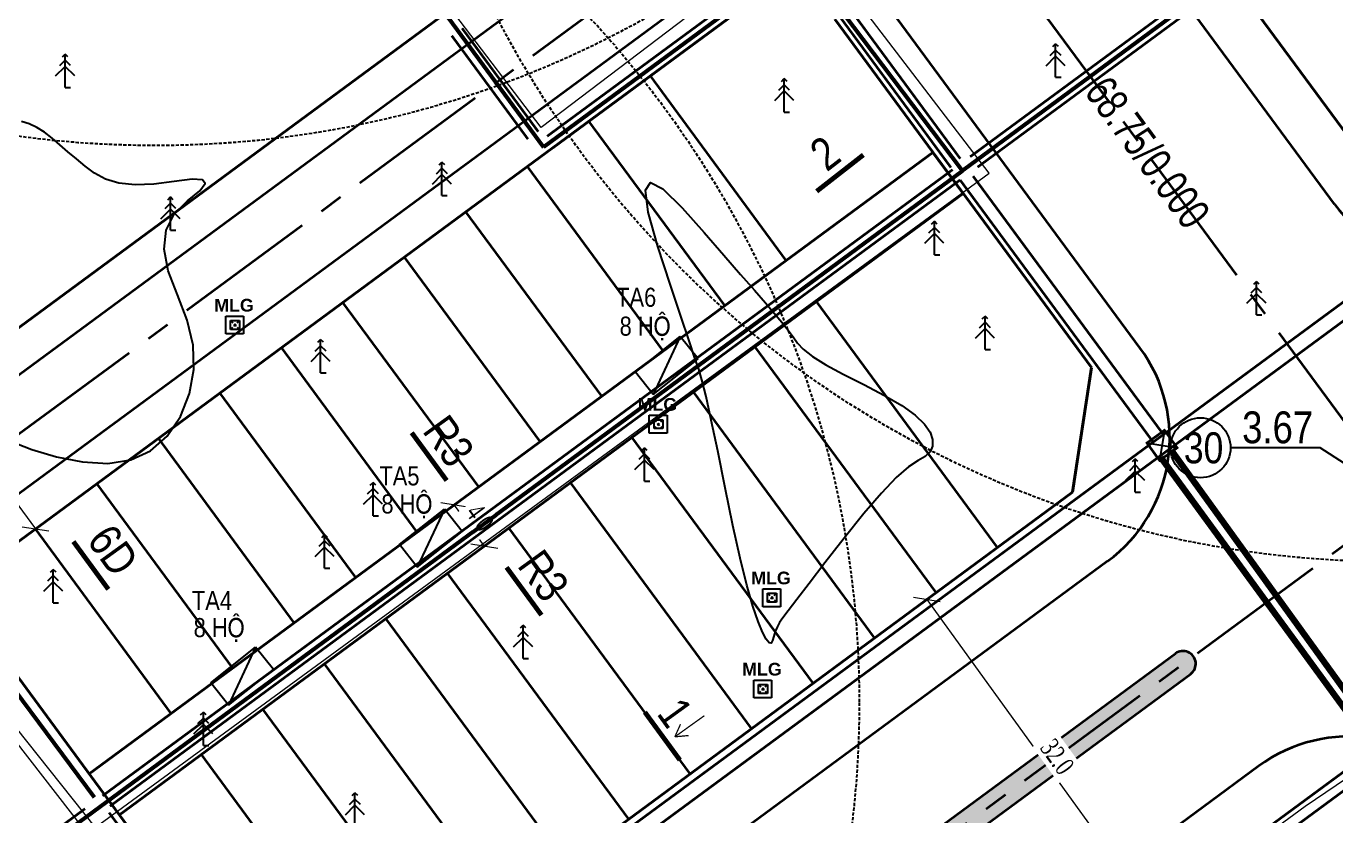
# Model space of a CAD drawing. Extents: x 22709 to 568895, y -41029 to 1932533.
# Drawn here: x 560787.3 to 560890.1, y 1930845.2 to 1930907.3 of the extents above; entities that cross this region are included whole.
import ezdxf

# ---------------------------------------------------------------- set-up
doc = ezdxf.new("R2010")
doc.units = ezdxf.units.MI
doc.header["$MEASUREMENT"] = 0
doc.header["$PDMODE"] = 1
for name, pattern in [('CENTER2', [1.125, 0.75, -0.125, 0.125, -0.125]), ('CONTINOUS', [0]), ('DASHED', [0.75, 0.5, -0.25]), ('DASHED2', [0.375, 0.25, -0.125])]:
    doc.linetypes.add(name, pattern=pattern)
doc.layers.get('0').update_dxf_attribs({"color": 8, "linetype": 'CONTINUOUS'})
doc.layers.get('DEFPOINTS').update_dxf_attribs({"color": 8, "linetype": 'CONTINUOUS'})
for name, color, linetype, lineweight in [('1-chieu dai', 8, 'CONTINUOUS', 40), ('1-nghikt HG', 8, 'CONTINUOUS', 60), ('1-nghiktHC', 8, 'CONTINUOUS', 60), ('10-TIM', 8, 'CENTER2', 35), ('13-PLO', 8, 'CONTINUOUS', 35), ('4-LE TRONG', 8, 'CONTINUOUS', 40), ('7-LE NGOAI', 8, 'CONTINUOUS', 35), ('84- CX DAI PHAN CACH', 8, 'CONTINUOUS', 50), ('D-S-DÂY ĐIỆN 1.5', 200, 'DASHED2', 40), ('EC04', 8, 'CONTINUOUS', 53), ('EC22', 8, 'CONTINUOUS', 13)]:
    doc.layers.add(name, color=color, linetype=linetype, lineweight=lineweight)
for name, color, linetype in [('1-chieurong', 8, 'CONTINUOUS'), ('1-cotTK', 8, 'CONTINUOUS'), ('1-toado', 8, 'CONTINUOUS'), ('CHU', 8, 'CONTINUOUS'), ('CHUDIEN', 8, 'CONTINUOUS'), ('DIA VAT 500', 8, 'CONTINUOUS'), ('DM CON', 8, 'CONTINUOUS'), ('MATCAT', 8, 'CONTINUOUS'), ('moc lg .th', 8, 'CONTINUOUS'), ('PHI LAO', 8, 'CONTINUOUS'), ('Thietbidien', 8, 'CONTINUOUS')]:
    doc.layers.add(name, color=color, linetype=linetype)
doc.styles.add('Atext', font='VHELVEB_0.TTF')
doc.styles.add('Do doc', font='VHARIALN.TTF', dxfattribs={"width": 0.9, "oblique": 0.6})
doc.styles.add('K1', font='VHARIALN.TTF', dxfattribs={"height": 250})
doc.styles.add('L1', font='vntimeh.shx', dxfattribs={"width": 0.7})
doc.styles.add('nha', font='VHARIALB.TTF', dxfattribs={"height": 1})
doc.styles.get("Standard").update_dxf_attribs({"font": 'vntimeh.shx'})
doc.styles.add('VNARIAL', font='VHARIALN.TTF')
doc.linetypes.add('EN04M', pattern='A,4.505488999999998,-0.8899729999999998,2.289536999999999,[1,CHEO22.shx,S=0.8981279999999999,R=0,X=0,Y=0.012726],2.215951,-0.9474869999999999,["0.4KV",Standard,S=2,R=359.997854,X=0,Y=-0.8124119999999999],-8.615751,2.099565999999998,[1,CHEO22.shx,S=0.8981279999999999,R=0,X=0,Y=-0.055311],2.405923,-0.8899729999999998', length=24.85965)
doc.linetypes.add('EN22M', pattern='A,11.62018,-3.44714,5.8817,[1,CHEO22.shx,S=1.314667,R=179.926953,X=0,Y=-0.037745],6.161787,-1.831234,["22KV",Atext,S=2,R=359.924807,X=0,Y=-0.8493109999999999],-7.878594999999999,5.8817,[1,CHEO22.shx,S=1.314667,R=179.926953,X=0,Y=0.001213],6.161787,-3.44714', length=52.31126299999999)
doc.dimstyles.new('chieu rong', dxfattribs={"dimtxt": 1.5, "dimasz": 1.5, "dimexe": 1, "dimexo": 1, "dimgap": 0.3, "dimtad": 1, "dimdec": 1, "dimzin": 0, "dimdsep": 46, "dimtxsty": 'L1', "dimblk": 'OBLIQUE', "dimcen": 1, "dimclrd": 37, "dimclre": 37, "dimclrt": 7, "dimadec": 0, "dimazin": 0, "dimtfac": 1, "dimtdec": 1, "dimtofl": 0, "dimtmove": 2, "dimatfit": 3, "dimldrblk": 'ARCHTICK', "dimfxl": 1, "dimtfill": 1, "dimtolj": 1, "dimtzin": 0, "dimlwd": 5, "dimlwe": 5, "dimarcsym": 0})

# ---------------------------------------------------------------- blocks, each defined once
blk = doc.blocks.new('PL')
at = {"layer": 'PHI LAO', "color": 250, "linetype": 'Continuous'}
blk.add_line((569625.7270476056, 1929989.67176833), (569626.1474151057, 1929989.67176833), dxfattribs=at)
for points in [[(569625.5081871056, 1929992.07791383), (569625.7270476056, 1929992.29676833)], [(569625.9458991057, 1929992.07791383), (569625.7270476056, 1929992.29676833)], [(569625.7270476056, 1929989.67176833), (569625.7270476056, 1929992.29676833)], [(569624.9770476057, 1929990.57530983), (569625.7270476056, 1929991.32530533)], [(569625.3008496056, 1929991.38677683), (569625.7270476056, 1929991.81297483)], [(569626.1532366057, 1929991.38677683), (569625.7270476056, 1929991.81297483)], [(569626.4770476057, 1929990.57530983), (569625.7270476056, 1929991.32530533)]]:
    blk.add_lwpolyline(points, dxfattribs=at)
blk = doc.blocks.new('xcvbgh')
at = {"layer": 'MATCAT', "const_width": 0.1}
for points in [[(568395.5911316375, 1930938.189803628), (568397.9094221283, 1930939.84895375)], [(568396.0350782, 1930939.175296821), (568395.5911316375, 1930938.189803628)], [(568396.6671508637, 1930938.292116918), (568395.5911316375, 1930938.189803628)]]:
    blk.add_lwpolyline(points, dxfattribs=at)
blk = doc.blocks.new('_Oblique')
at = {"color": 0, "linetype": 'ByBlock', "lineweight": -2}
blk.add_line((-0.5, -0.5), (0.5, 0.5), dxfattribs=at)
blk = doc.blocks.new('*D57')
at = {"layer": '1-chieurong', "color": 37, "lineweight": 5, "transparency": 16777216}
for p, q in [((568134.4938729572, 1930865.218638189), (568136.5523158623, 1930866.734898545)), ((568135.7471690568, 1930866.141822983), (568143.7536891372, 1930855.272341111)), ((568142.5003930377, 1930854.349156317), (568144.5588359426, 1930855.865416673))]:
    blk.add_line(p, q, dxfattribs=at)
at = {"layer": 'DEFPOINTS', "color": 0, "lineweight": -3, "transparency": 16777216}
for p in [(568133.6887261517, 1930864.625562627), (568143.7536891372, 1930855.272341111), (568141.6952462322, 1930853.756080755)]:
    blk.add_point(p, dxfattribs=at)
at = {"layer": '1-chieurong', "color": 37, "lineweight": 5, "transparency": 16777216, "xscale": 1.5, "yscale": 1.5, "zscale": 1.5}
for p, rotation in [((568135.7471690568, 1930866.141822983), 126.3755644984335), ((568143.7536891372, 1930855.272341111), 306.3755644984336)]:
    blk.add_blockref('_Oblique', p, dxfattribs=dict(at, rotation=rotation))
at = {"layer": '1-chieurong', "color": 7, "lineweight": -3, "transparency": 16777216, "insert": (568140.5958332428, 1930861.329811387), "char_height": 1.5, "attachment_point": 5, "rotation": 306.37556449843356, "style": 'L1', "bg_fill": 3, "box_fill_scale": 1.25, "bg_fill_color": 9, "bg_fill_true_color": 13158600, "bg_fill_transparency": 0}
blk.add_mtext('\\A1;13.5', dxfattribs=at)
blk = doc.blocks.new('_ARCHTICK')
at = {"color": 0, "linetype": 'ByBlock', "const_width": 0.15}
blk.add_lwpolyline([(-0.5, -0.5), (0.5, 0.5)], dxfattribs=at)
blk = doc.blocks.new('*D71')
at = {"layer": '1-chieurong', "color": 37, "lineweight": 5, "transparency": 16777216}
blk.add_line((568176.6467617096, 1930857.145387713), (568179.0190639559, 1930853.924800491), dxfattribs=at)
at = {"layer": '1-chieurong', "color": 37, "lineweight": 5, "transparency": 16777216, "xscale": 1.5, "yscale": 1.5, "zscale": 1.5}
for p, rotation in [((568176.6467617096, 1930857.145387713), 126.3755644998996), ((568179.0190639559, 1930853.924800491), 306.3755644998996)]:
    blk.add_blockref('_Oblique', p, dxfattribs=dict(at, rotation=rotation))
at = {"layer": '1-chieurong', "color": 7, "lineweight": -3, "transparency": 16777216, "insert": (568178.6783169783, 1930856.157823441), "char_height": 1.5, "attachment_point": 5, "rotation": 306.3755644998996, "style": 'L1', "bg_fill": 3, "box_fill_scale": 1.25, "bg_fill_color": 9, "bg_fill_true_color": 13158600, "bg_fill_transparency": 0}
blk.add_mtext('\\A1;4.0', dxfattribs=at)
at = {"layer": 'DEFPOINTS', "color": 0, "lineweight": -3, "transparency": 16777216}
for p in [(568176.6467617096, 1930857.145387713), (568179.0190639559, 1930853.924800491), (568179.0190639559, 1930853.924800491)]:
    blk.add_point(p, dxfattribs=at)
blk = doc.blocks.new('*D97')
at = {"layer": '1-chieurong', "color": 37, "lineweight": 5, "transparency": 16777216}
for p, q in [((568213.7846466748, 1930849.714578061), (568214.5947557797, 1930850.3007961)), ((568213.7846176517, 1930849.714557059), (568232.5449390721, 1930823.789208168)), ((568232.5449680951, 1930823.78922917), (568233.3550772001, 1930824.375447209))]:
    blk.add_line(p, q, dxfattribs=at)
at = {"layer": 'DEFPOINTS', "color": 0, "lineweight": -3, "transparency": 16777216}
for p in [(568212.9745085468, 1930849.128339019), (568232.5449390721, 1930823.789208168), (568231.7348299671, 1930823.202990129)]:
    blk.add_point(p, dxfattribs=at)
at = {"layer": '1-chieurong', "color": 37, "lineweight": 5, "transparency": 16777216, "xscale": 1.5, "yscale": 1.5, "zscale": 1.5}
for p, rotation in [((568213.7846176517, 1930849.714557059), 125.8905709030929), ((568232.5449390721, 1930823.789208168), 305.8905709030928)]:
    blk.add_blockref('_Oblique', p, dxfattribs=dict(at, rotation=rotation))
at = {"layer": '1-chieurong', "color": 7, "lineweight": -3, "transparency": 16777216, "insert": (568224.0154233963, 1930837.367433607), "char_height": 1.5, "attachment_point": 5, "rotation": 305.8905709030929, "style": 'L1', "bg_fill": 3, "box_fill_scale": 1.25, "bg_fill_color": 9, "bg_fill_true_color": 13158600, "bg_fill_transparency": 0}
blk.add_mtext('\\A1;32.0', dxfattribs=at)
blk = doc.blocks.new('Tu ha the')
at = {"color": 1, "linetype": 'CONTINOUS'}
blk.add_solid([(-1.499999999941792, -0.3684468779829331), (1.499999999883584, 1.131553122366312), (-1.499999999941792, 1.131553122366312), (-1.499999999592546, -0.3684468779829331)], dxfattribs=at)
at = {"layer": 'Thietbidien', "color": 1}
for p, q in [((-1.499999999941792, -0.3684468779829331), (-1.499999999941792, 1.131553122366312)), ((-1.499999999941792, 1.131553122366312), (1.499999999883584, 1.131553122366312)), ((1.499999999883584, 1.131553122366312), (-1.499999999941792, -0.3684468779829331)), ((1.499999999883584, -0.3684468772844411), (1.499999999883584, 1.131553122366312)), ((-1.499999999941792, -0.3684468779829331), (1.499999999883584, -0.3684468772844411))]:
    blk.add_line(p, q, dxfattribs=at)
blk = doc.blocks.new('hg hc')
at = {"layer": '1-nghikt HG', "lineweight": -3}
for p, q in [((568036.6011432869, 1930203.56612862), (568036.6011432869, 1930202.56612862)), ((568036.9705049914, 1930203.91612862), (568037.9705049914, 1930203.91612862)), ((568038.3205049913, 1930203.56612862), (568038.3205049913, 1930202.56612862)), ((568036.9705049914, 1930202.21612862), (568037.9705049914, 1930202.21612862))]:
    blk.add_line(p, q, dxfattribs=at)
at = {"layer": '1-nghikt HG', "color": 10, "lineweight": -3}
for p, q in [((568036.6205049914, 1930203.91612862), (568038.3205049913, 1930202.21612862)), ((568038.3205049913, 1930203.91612862), (568036.6205049914, 1930202.21612862))]:
    blk.add_line(p, q, dxfattribs=at)
at = {"layer": '1-nghikt HG', "color": 10, "lineweight": -3, "const_width": 0.2, "flags": 128}
blk.add_lwpolyline([(568036.6205049914, 1930203.91612862), (568038.3205049913, 1930203.91612862), (568038.3205049913, 1930202.21612862)], dxfattribs=at)
blk.add_lwpolyline([(568036.6205049914, 1930203.91612862), (568038.3205049913, 1930203.91612862), (568038.3205049913, 1930202.21612862), (568036.6205049914, 1930202.21612862)], close=True, dxfattribs=at)
blk = doc.blocks.new('A$C5C0861BC')
at = {"layer": '1-nghiktHC', "color": 8, "linetype": 'DASHED2', "lineweight": -3, "ltscale": 10, "const_width": 0.2, "flags": 128}
for points in [[(9.459750895779962, -12.29878549834029), (316.9826826478079, 214.2242961086122), (298.641054397724, 239.1245016530411), (-8.693521114140365, 12.74016428764662)], [(-7.989139026803513, 11.76860457591465), (298.3865689054787, 237.4466348125388)], [(8.755368808326693, -11.32722578684115), (315.3048158073056, 214.4787816009739)]]:
    blk.add_lwpolyline(points, dxfattribs=at)
at = {"layer": '1-nghiktHC', "color": 8, "linetype": 'DASHED', "lineweight": -3, "ltscale": 10, "const_width": 0.2, "flags": 128}
for points in [[(128.5757075800052, 146.858230468144), (147.5746973844202, 160.8529907686425)], [(129.1620453972559, 146.0481206029908), (148.1610352014381, 160.0428809039549)], [(87.85831444715313, 156.371797394739), (93.84664060680824, 148.2421727909571)], [(88.6684243120735, 156.9581352118733), (94.65675047184504, 148.8285106083243)]]:
    blk.add_lwpolyline(points, dxfattribs=at)
at = {"layer": '1-nghiktHC', "color": 8, "lineweight": -3, "const_width": 0.2, "flags": 128}
for points in [[(95.34870993025334, 148.4697067922352), (111.0509752931962, 160.0316163478674), (118.8611468275035, 158.8470316701823), (127.8021173356524, 146.7089597152335)], [(95.82605582025872, 147.5748474716929), (111.3105481282532, 158.9808096012821), (118.3016599632524, 157.9204533819829), (127.0731529957106, 146.0124604541597)], [(95.20098255346102, 147.1282983934761), (95.20761202023868, 147.119298369882)], [(96.01109241873064, 147.7146362106104), (96.0127588258315, 147.7123739316848)], [(60.42005494497288, 96.65440218572257), (127.1977933870353, 145.8432513010011)], [(61.00639276222364, 95.84429232056937), (127.7908689486053, 145.0381044955247)], [(127.1977933876173, 145.8432513014668), (127.2069100855574, 145.8499667111573)], [(127.7908689486053, 145.0381044955247), (127.7932479026917, 145.0398568462369)], [(127.7908689493038, 145.0381044959904), (142.9580099507425, 124.4475155135405)], [(128.8103810926391, 145.3401622209021), (143.7631567561025, 125.0405910753434)], [(-3.477533131446307, 49.58708765756091), (59.05125745040868, 95.6461384289687)], [(75.88928106687536, 75.0443212227219), (60.93704395861869, 95.34316123815006)]]:
    blk.add_lwpolyline(points, dxfattribs=at)
at = {"layer": '1-nghiktHC', "color": 8, "linetype": 'CENTER2', "lineweight": -3, "ltscale": 5, "const_width": 0.5, "flags": 128}
for points in [[(143.5528390429017, 123.2493652078615), (160.1032803077264, 100.608790930648)], [(144.3776021925389, 123.8148435424166), (160.7804414154975, 101.0920286197515)]]:
    blk.add_lwpolyline(points, dxfattribs=at)
at = {"layer": '1-nghiktHC', "lineweight": -3, "rotation": 35.89610496581973}
blk.add_blockref('hg hc', (671698.4361248844, -1896547.796525174, -9.880017851214564), dxfattribs=at)
blk = doc.blocks.new('tmb')
at = {"layer": '84- CX DAI PHAN CACH', "lineweight": -3}
h = blk.add_hatch(dxfattribs=at)
h.set_pattern_fill('AR-SAND', color=256, scale=0.3, style=0)
h.set_pattern_definition([(37.5, (561075.492941, 1927460.097698), (-0.0188980074328825, 0.5780471307039475), [0, -0.456, 0, -0.51, 0, -0.4875]), (7.499999999999999, (561075.492941, 1927460.097698), (0.5309330115803182, 0.8466438195689221), [0, -0.2459999999999999, 0, -0.4110000000000001, 0, -0.1575]), (327.5, (561075.1239410001, 1927460.097698), (0.9342425585254485, 0.0016977160610895), [0, -0.15, 0, -0.5400000000000001, 0, -0.705]), (317.5, (561075.1239410001, 1927460.097698), (0.901837981371688, 0.2633026694802748), [0, -0.075, 0, -0.354, 0, -0.4050000000000001])])
h.paths.add_polyline_path([(568233.3119222226, 1930845.478296438), (568104.1926014164, 1930750.3661055, 0.9673263951167022), (568105.4309054863, 1930748.796968098), (568234.4980799713, 1930843.868007707, 1.000006879294454)])
at = {"layer": '1-cotTK', "lineweight": -3, "ltscale": 15, "elevation": 2.5, "flags": 128}
blk.add_lwpolyline([(568251.2148439933, 1930857.423971023), (568244.678877978, 1930861.641364593), (568237.6372182427, 1930861.641364593)], dxfattribs=at)
at = {"layer": '1-toado'}
blk.add_circle((568235.2803504111, 1930861.641364593, 2.5), 2.356867831829601, dxfattribs=at)
at = {"layer": '10-TIM', "ltscale": 15}
for p, q in [((568408.2651203712, 1930644.217267793), (568092.5944430694, 1931072.765085044)), ((568314.1661036588, 1930989.182626437), (568048.2391192619, 1930793.299348319))]:
    blk.add_line(p, q, dxfattribs=at)
at = {"layer": '10-TIM', "ltscale": 15, "flags": 128}
blk.add_lwpolyline([(568031.2470372015, 1930695.390745407), (568423.17, 1930984.09)], dxfattribs=at)
at = {"layer": '13-PLO'}
for p, q in [((568202.7369942223, 1930876.36359636), (568192.0616341137, 1930890.856238858)), ((568197.9061133896, 1930872.805142991), (568187.2307532812, 1930887.297785489)), ((568193.0752325571, 1930869.246689621), (568182.3998724485, 1930883.739332119)), ((568188.2443517245, 1930865.688236252), (568177.5689916159, 1930880.18087875)), ((568183.413470892, 1930862.129782882), (568172.7381107834, 1930876.622425381)), ((568178.5825900595, 1930858.571329513), (568167.9072299509, 1930873.063972011)), ((568219.3431099465, 1930853.81948581), (568205.1092964684, 1930873.14300914)), ((568173.751709227, 1930855.012876143), (568163.0763491184, 1930869.505518641)), ((568214.5122291143, 1930850.26103244), (568200.2784156364, 1930869.58455577)), ((568168.9208283945, 1930851.454422774), (568158.2454682859, 1930865.947065272)), ((568209.6813482818, 1930846.702579071), (568195.4475348038, 1930866.026102401)), ((568164.089947562, 1930847.895969405), (568153.4145874534, 1930862.388611903)), ((568204.8504674494, 1930843.144125701), (568190.6166539713, 1930862.467649031)), ((568159.2590667295, 1930844.337516035), (568148.5837066208, 1930858.830158533)), ((568200.0195866168, 1930839.585672332), (568185.7857731387, 1930858.909195661)), ((568195.1887057842, 1930836.027218962), (568180.9548923062, 1930855.350742292)), ((568154.428185897, 1930840.779062666), (568143.7528257885, 1930855.271705164)), ((568190.3578249516, 1930832.468765593), (568176.1240114738, 1930851.792288923)), ((568185.5269441193, 1930828.910312223), (568171.2931306412, 1930848.233835553)), ((568180.6960632866, 1930825.351858854), (568166.4622498087, 1930844.675382184)), ((568175.8651824541, 1930821.793405485), (568161.6313689762, 1930841.116928814)), ((568171.0343016217, 1930818.234952115), (568156.8004881437, 1930837.558475445))]:
    blk.add_line(p, q, dxfattribs=at)
at = {"layer": '4-LE TRONG', "ltscale": 0.5}
for p, q in [((568248.4441440806, 1930883.949534141), (568228.2795749861, 1930911.324525525)), ((568226.7051803337, 1930867.936493978), (568206.5406112394, 1930895.311485362)), ((568214.2505935394, 1930884.844576891), (568147.987874796, 1930836.035094116)), ((568216.6228957858, 1930881.62398967), (568150.3601770417, 1930832.814506894)), ((568226.7051803335, 1930867.936493978), (568225.2206816269, 1930858.148937409)), ((568226.7051803333, 1930867.936493978), (568225.2206816267, 1930858.148937409))]:
    blk.add_line(p, q, dxfattribs=at)
at = {"layer": '4-LE TRONG'}
for p, q in [((568061.1915119864, 1930811.223716263), (568177.0503368261, 1930896.565963344)), ((568069.1158104691, 1930800.29366951), (568199.549499404, 1930896.371841581)), ((568214.25059354, 1930884.844576892), (568147.987011454, 1930836.034458173)), ((568216.6228957865, 1930881.62398967), (568214.25059354, 1930884.844576892)), ((568150.3593137005, 1930832.813870952), (568216.6228957865, 1930881.62398967)), ((568225.2206816269, 1930858.148937409), (568096.1171238197, 1930763.050547236)), ((568164.5931271784, 1930813.490347622), (568137.3116513456, 1930850.527100671))]:
    blk.add_line(p, q, dxfattribs=at)
at = {"layer": '7-LE NGOAI', "ltscale": 15}
for p, q in [((568245.8166324192, 1930880.772085089), (568225.6520633246, 1930908.147076472)), ((568230.5188431165, 1930869.503649419), (568210.3542740224, 1930896.878640803))]:
    blk.add_line(p, q, dxfattribs=at)
at = {"layer": '7-LE NGOAI', "ltscale": 0.5}
for p, q in [((568193.3222060082, 1930904.825883035), (568170.778095456, 1930888.219767311)), ((568197.7702727197, 1930898.787281997), (568131.4230044353, 1930849.915519566)), ((568170.778095456, 1930888.219767311), (568061.397057099, 1930807.649093352)), ((568227.9739881906, 1930852.724981015), (568164.0421603227, 1930805.632445268)), ((568239.8354994234, 1930836.622044908), (568186.9744401285, 1930797.684298131))]:
    blk.add_line(p, q, dxfattribs=at)
at = {"layer": '7-LE NGOAI', "ltscale": 0.5, "flags": 128}
for points in [[(568104.192601416, 1930750.3661055), (568233.3119310738, 1930845.478302958)], [(568105.4322046366, 1930748.795185904), (568234.4980821972, 1930843.868009346)]]:
    blk.add_lwpolyline(points, dxfattribs=at)
at = {"layer": '7-LE NGOAI', "ltscale": 15}
blk.add_arc((568255.4783940841, 1930887.888991828), 12, 216.3755644959437, 306.3755644959437, dxfattribs=at)
at = {"layer": '7-LE NGOAI', "ltscale": 0.5}
for centre, radius, start, end in [((568220.857081452, 1930862.38674268), 12, 306.3755644959437, 36.37556449594374), ((568233.9050066355, 1930844.673156152), 1.000000000072118, 306.3755645253372, 126.3761943721991), ((568246.952406162, 1930826.960283243), 12, 36.37556449594374, 126.3755644959437)]:
    blk.add_arc(centre, radius, start, end, dxfattribs=at)
at = {"layer": 'DIA VAT 500', "linetype": 'Continuous'}
for p, q in [((568158.7109367374, 1930871.983809733), (568160.1109367374, 1930871.983809733)), ((568158.7109367374, 1930870.583809733), (568158.7109367374, 1930871.983809733)), ((568160.1109367374, 1930871.983809733), (568160.1109367374, 1930870.583809733)), ((568159.0850000001, 1930870.933), (568159.0850000001, 1930871.633)), ((568159.0850000001, 1930871.633), (568159.7850000001, 1930871.633)), ((568159.7850000001, 1930870.933), (568159.0850000001, 1930870.933)), ((568159.7850000001, 1930871.633), (568159.7850000001, 1930870.933)), ((568160.1109367374, 1930870.583809733), (568158.7109367374, 1930870.583809733)), ((568191.9749367374, 1930864.193809733), (568193.3749367374, 1930864.193809733)), ((568191.9749367374, 1930862.793809733), (568191.9749367374, 1930864.193809733)), ((568192.349, 1930863.143), (568192.349, 1930863.843)), ((568192.349, 1930863.843), (568193.049, 1930863.843)), ((568193.049, 1930863.843), (568193.049, 1930863.143)), ((568193.3749367374, 1930864.193809733), (568193.3749367374, 1930862.793809733)), ((568193.3749367374, 1930862.793809733), (568191.9749367374, 1930862.793809733)), ((568193.049, 1930863.143), (568192.349, 1930863.143))]:
    blk.add_line(p, q, dxfattribs=at)
at = {"layer": 'DIA VAT 500', "linetype": 'ByBlock'}
for p, q in [((568159.0850000001, 1930870.933), (568159.7850000001, 1930871.633)), ((568159.0850000001, 1930871.633), (568159.7850000001, 1930870.933)), ((568192.349, 1930863.143), (568193.049, 1930863.843)), ((568192.349, 1930863.843), (568193.049, 1930863.143))]:
    blk.add_line(p, q, dxfattribs=at)
at = {"layer": 'DM CON', "elevation": 3}
blk.add_lwpolyline([(568141.6627914903, 1930862.20627541), (568143.4606071438, 1930861.5059372), (568145.3997968807, 1930860.939554781), (568147.4523095815, 1930860.529355523), (568149.4555684644, 1930860.403099924), (568151.246972979, 1930860.688385464), (568152.798306812, 1930861.406304827), (568154.1028695835, 1930862.555814382), (568155.14868162, 1930864.109560153), (568155.8705594847, 1930865.90446335), (568156.2037055722, 1930867.777274035), (568156.1388253405, 1930869.699447001), (568155.6849571347, 1930871.662956456), (568154.9056161961, 1930873.64819891), (568154.1728605534, 1930875.545574809), (568153.8584548271, 1930877.245591687), (568154.0238724654, 1930878.729391432), (568154.6661838599, 1930879.993317128), (568155.7063413773, 1930881.034288001), (568156.6729898289, 1930881.837473151), (568157.0947620902, 1930882.388252771), (568156.8925274548, 1930882.685015368), (568156.062869398, 1930882.732715942), (568154.664423298, 1930882.56269163), (568153.0524121536, 1930882.358012304), (568151.5823431545, 1930882.301699207), (568150.3148294053, 1930882.42475109), (568149.2580467403, 1930882.730139518), (568148.4004290345, 1930883.204692815), (568147.6644104772, 1930883.766412434), (568146.9721595681, 1930884.333141241), (568146.3102612278, 1930884.890603803), (568145.6760537035, 1930885.435302153), (568145.0669848206, 1930885.960527417), (568144.470401683, 1930886.429521975), (568143.8736577661, 1930886.80561385), (568143.274245158, 1930887.082690029), (568142.669761622, 1930887.260745265)], dxfattribs=at)
blk.add_lwpolyline([(568201.7988918088, 1930872.221473052), (568202.3885934869, 1930871.513084493), (568202.8793108338, 1930870.888504091), (568203.2778331912, 1930870.343211931), (568203.6142314648, 1930869.864414851), (568204.0621462228, 1930869.379870723), (568204.7949861306, 1930868.817439778), (568205.8412083, 1930868.165040901), (568207.1981428395, 1930867.422328059), (568208.8213156806, 1930866.599306047), (568210.4465528147, 1930865.756348821), (568211.8095951871, 1930864.953888668), (568212.865376742, 1930864.202336273), (568213.6077577958, 1930863.50372475), (568214.0449713144, 1930862.859839374), (568214.2325499542, 1930862.279361005), (568214.2262084369, 1930861.770788299), (568214.0354469568, 1930861.334638674), (568213.6615534568, 1930860.965513664), (568213.1027542447, 1930860.630510643), (568212.3471193599, 1930860.137608921), (568211.3828294824, 1930859.29500999), (568210.2088811101, 1930858.071357491), (568208.8310764314, 1930856.470316278), (568207.2852278562, 1930854.545228586), (568205.7804100153, 1930852.612483063), (568204.5256287877, 1930850.988492096), (568203.5562179933, 1930849.726763192), (568202.8751747044, 1930848.831929869), (568202.4651452183, 1930848.278282167), (568202.2190135946, 1930847.906931158), (568202.0294833638, 1930847.558841472), (568201.8779443301, 1930847.207284128), (568201.7600288255, 1930846.850919634), (568201.6681451015, 1930846.508442957), (568201.5611075882, 1930846.293360673), (568201.397811646, 1930846.319355491), (568201.1712287113, 1930846.606347738), (568200.880292222, 1930847.16018064), (568200.5256318689, 1930847.995986245), (568200.1120913468, 1930849.19871905), (568199.6445886791, 1930850.852940035), (568199.1242708853, 1930852.97104278), (568198.5531036489, 1930855.542819021), (568197.9417318926, 1930858.494635609), (568197.3520608259, 1930861.39489673), (568196.8459053168, 1930863.81229682), (568196.433281762, 1930865.675222282), (568196.1124716122, 1930866.985302665), (568195.8631500516, 1930867.82392455), (568195.5650850902, 1930868.677777637), (568195.0982406238, 1930870.033344266), (568194.4436549798, 1930871.970568095), (568193.6075996634, 1930874.482620937), (568192.6466596391, 1930877.448595416), (568191.8940758432, 1930880.149875435), (568191.6829230045, 1930881.867915002), (568192.068629256, 1930882.482294986), (568193.0506855296, 1930881.989048711), (568194.570609312, 1930880.484800001), (568196.2780175734, 1930878.55324996), (568197.8223278925, 1930876.778559818), (568199.1436701776, 1930875.260555595), (568200.2334021175, 1930874.014040066), (568201.0995483933, 1930873.027989779)], close=True, dxfattribs=at)
at = {"layer": 'EC04', "linetype": 'EN04M', "ltscale": 0.5, "flags": 128}
for points in [[(567978.4158634502, 1930949.578017791), (568101.763253554, 1931038.68636147), (568108.6870934018, 1931029.047822335), (568107.6828643617, 1931021.612765828), (568091.8979336496, 1931009.983068442), (568183.666037865, 1930885.244966177)], [(568216.6548047629, 1930883.473538966), (568306.2458577015, 1930949.55332891)], [(568137.5548124714, 1930847.115740639), (568138.3061507316, 1930847.699270777), (568148.3685150761, 1930834.190293185)]]:
    blk.add_lwpolyline(points, dxfattribs=at)
at = {"layer": 'EC22', "linetype": 'EN22M', "ltscale": 0.6, "flags": 128}
blk.add_lwpolyline([(568208.9960508597, 1930803.856247561), (568189.652394236, 1930827.726713616), (568164.7157704179, 1930809.586492134), (568138.9738876584, 1930842.738343821)], dxfattribs=at)
at = {"layer": 'MATCAT', "const_width": 0.3799999999999999}
for points in [[(568205.128329164, 1930881.788774597), (568208.7928926649, 1930884.647486751)], [(568173.3145826401, 1930862.822125796), (568176.059375636, 1930859.07147622)], [(568146.7383707121, 1930854.273229545), (568149.4831637082, 1930850.522579969)], [(568180.7646978805, 1930852.246936932), (568183.5094908766, 1930848.496287356)], [(568191.6314849418, 1930840.867602331), (568194.3762779379, 1930837.116952755)]]:
    blk.add_lwpolyline(points, dxfattribs=at)
at = {"layer": 'moc lg .th', "linetype": 'Continuous'}
for p, q in [((568200.8949043887, 1930850.55787127), (568202.2949043887, 1930850.55787127)), ((568200.8949043887, 1930849.15787127), (568200.8949043887, 1930850.55787127)), ((568201.2689676515, 1930849.507061536), (568201.2689676515, 1930850.207061536)), ((568201.2689676515, 1930850.207061536), (568201.9689676514, 1930850.207061536)), ((568201.9689676514, 1930850.207061536), (568201.9689676514, 1930849.507061536)), ((568202.2949043887, 1930850.55787127), (568202.2949043887, 1930849.15787127)), ((568202.2949043887, 1930849.15787127), (568200.8949043887, 1930849.15787127)), ((568201.9689676514, 1930849.507061536), (568201.2689676515, 1930849.507061536)), ((568200.1817938671, 1930843.39157719), (568201.581793867, 1930843.39157719)), ((568200.1817938671, 1930841.99157719), (568200.1817938671, 1930843.39157719)), ((568200.5558571297, 1930842.340767457), (568200.5558571297, 1930843.040767457)), ((568200.5558571297, 1930843.040767457), (568201.2558571297, 1930843.040767457)), ((568201.2558571297, 1930843.040767457), (568201.2558571297, 1930842.340767457)), ((568201.581793867, 1930843.39157719), (568201.581793867, 1930841.99157719)), ((568201.581793867, 1930841.99157719), (568200.1817938671, 1930841.99157719)), ((568201.2558571297, 1930842.340767457), (568200.5558571297, 1930842.340767457))]:
    blk.add_line(p, q, dxfattribs=at)
at = {"layer": 'moc lg .th', "linetype": 'ByBlock'}
for p, q in [((568201.2689676515, 1930849.507061536), (568201.9689676514, 1930850.207061536)), ((568201.2689676515, 1930850.207061536), (568201.9689676514, 1930849.507061536)), ((568200.5558571297, 1930842.340767457), (568201.2558571297, 1930843.040767457)), ((568200.5558571297, 1930843.040767457), (568201.2558571297, 1930842.340767457))]:
    blk.add_line(p, q, dxfattribs=at)
for p in [(-1479.636462100083, 900.2746063503437), (-1401.827345399884, 901.0721172129269), (-1423.148369789123, 898.3437905765605), (-1450.036051358795, 891.7812069079372), (-1471.357075748034, 889.0528802715706), (-1411.356127521954, 887.1384892067872), (-1386.051584427943, 882.4154729291331), (-1407.372608817182, 879.6871462927666), (-1459.564833480865, 877.8475789017974), (-1434.127649055095, 869.352354491828), (-1395.580366550013, 868.4818449229933), (-1455.448673444334, 866.6240278554613), (-1459.252484538592, 862.5196756112854), (-1480.573508927831, 859.7913489749188), (-1443.656431177165, 855.4187264856881), (-1468.781266660662, 848.5860476051456), (-1456.873498072382, 842.2351601836272)]:
    blk.add_blockref('PL', p)
at = {"layer": 'CHUDIEN', "linetype": 'Continuous', "xscale": 1.499999998949281, "yscale": 1.499999998949281, "zscale": 1.499999998949281, "rotation": 38.4238849285227}
for p in [(568193.7015723204, 1930867.657711604), (568160.3447168001, 1930843.253440239)]:
    blk.add_blockref('Tu ha the', p, dxfattribs=at)
at = {"layer": 'MATCAT', "lineweight": -3}
blk.add_blockref('xcvbgh', (-201.6075463927118, -99.25548234255984), dxfattribs=at)
at = {"layer": '1-chieu dai', "lineweight": -3, "insert": (568231.1040342227, 1930884.844710379), "char_height": 2.5, "attachment_point": 5, "rotation": 306.37556449985266, "style": 'Do doc'}
blk.add_mtext('\\A1;68.75/0.000', dxfattribs=at)
at = {"layer": '1-cotTK', "style": 'K1'}
blk.add_text('3.67', height=2.500761599999999, dxfattribs=at).set_placement((568238.5507542219, 1930861.997706283, 30.97411586189213))
at = {"layer": '1-toado', "style": 'K1'}
blk.add_text('30', height=2.430740275199999, dxfattribs=at).set_placement((568233.9735528256, 1930860.421277414, 30.17684061775915))
at = {"layer": 'CHU', "linetype": 'Continuous', "style": 'nha'}
for p in [(568157.8005303701, 1930872.339951493), (568191.0645303701, 1930864.549951493)]:
    blk.add_text('mlg', height=1, dxfattribs=at).set_placement(p)
at = {"layer": 'MATCAT', "style": 'K1'}
for s, rotation, p in [('2', 37.61084848545227, (568205.9180649022, 1930883.264617851)), ('r3', 305.8505286051536, (568174.090065983, 1930862.951116121)), ('6d', 305.8505286051536, (568147.7298899604, 1930854.359478591)), ('r3', 305.8505286051536, (568181.5401812234, 1930852.375927257)), ('1', 305.8505286051536, (568192.5017048531, 1930840.746783885))]:
    blk.add_text(s, height=2.559999999999998, rotation=rotation, dxfattribs=at).set_placement(p)
at = {"layer": 'MATCAT', "style": 'VNARIAL'}
for s, p in [('ta6', (568189.3735199103, 1930872.713984643, -0.3959006734641695)), ('8 hé', (568189.6460815931, 1930870.445599516, -0.3959006734641695)), ('ta5', (568170.774498371, 1930858.681725834, -0.3959006734641695)), ('8 hé', (568170.9348591205, 1930856.477666421, -0.3959006734641695)), ('ta4', (568156.047637639, 1930848.890202966, -0.3959006734641695)), ('8 hé', (568156.1835259341, 1930846.763933186, -0.3959006734641695))]:
    blk.add_text(s, height=1.5, dxfattribs=at).set_placement(p)
at = {"layer": 'moc lg .th', "linetype": 'Continuous', "style": 'nha'}
for p in [(568199.9844980214, 1930850.91401303), (568199.2713874998, 1930843.74771895)]:
    blk.add_text('mlg', height=1, dxfattribs=at).set_placement(p)
at = {"layer": '1-chieurong', "lineweight": -3}
for p1, p2, distance, picture, middle in [((568133.688726152, 1930864.625562627), (568141.6952462322, 1930853.756080755), 2.556605691145983, '*D57', (568140.5958332428, 1930861.329811387)), ((568176.6467617096, 1930857.145387712), (568179.0190639559, 1930853.924800491), 0, '*D71', (568178.6783169783, 1930856.157823441)), ((568212.9745085468, 1930849.128339019), (568231.7348299671, 1930823.202990129), 0.9999641749764386, '*D97', (568224.0154233963, 1930837.367433607))]:
    dim = blk.add_aligned_dim(p1=p1, p2=p2, distance=distance, dimstyle='chieu rong', dxfattribs=at)
    dim.commit()
    dim.dimension.update_dxf_attribs({"geometry": picture, "text_midpoint": middle})
at = {"layer": 'EC04', "linetype": 'EN04M', "ltscale": 0.5, "flags": 128}
blk.add_lwpolyline([(568091.3282771346, 1930791.065526345), (568216.5877863495, 1930883.384658995), (568207.2466079475, 1930895.750904953), (568199.807003899, 1930897.170930134), (568183.666037865, 1930885.244966177)], dxfattribs=at)
at = {"layer": 'EC22', "linetype": 'EN22M', "ltscale": 0.6, "flags": 128}
for points in [[(568139.4709785962, 1930843.076118763), (568139.4709785962, 1930843.076118763), (568148.4570368032, 1930831.809660366), (568218.6705929826, 1930883.219243492), (568207.9605732602, 1930897.222527512), (568198.77275138, 1930898.428065286), (568183.4736001993, 1930886.79757776), (568176.6961228579, 1930895.711817268), (568191.8695105463, 1930906.976119216), (568193.130294451, 1930914.38895573), (568161.9792981115, 1930956.558798889)], [(568049.0066027192, 1930690.554269133), (568243.4967265448, 1930833.483492757), (568250.0844271627, 1930837.933663554), (568353.0414649495, 1930697.920550626)]]:
    blk.add_lwpolyline(points, dxfattribs=at)
at = {"lineweight": -3}
blk.add_blockref('A$C5C0861BC', (568088.601858194, 1930737.639594389), dxfattribs=at)
at = {"layer": 'CHUDIEN', "linetype": 'Continuous', "xscale": 1.499999998949281, "yscale": 1.499999998949281, "zscale": 1.499999998949281, "rotation": 38.4238849285227}
blk.add_blockref('Tu ha the', (568175.174633847, 1930854.103183546), dxfattribs=at)

msp = doc.modelspace()

# ---------------------------------------------------------------- linework, layer by layer
at = {"layer": 'D-S-DÂY ĐIỆN 1.5', "lineweight": -3}
msp.add_circle((560894.4691785866, 1930944.182014674), 79, dxfattribs=at)

# ---------------------------------------------------------------- next in the draw order: block references
msp.add_blockref('tmb', (-7355.760313335806, 12.49572569946758), dxfattribs=at)

# ---------------------------------------------------------------- next in the draw order: linework, layer by layer
for centre in [(560797.4149016095, 1930976.873034273), (560773.7123276509, 1930854.104027052)]:
    msp.add_circle(centre, 79, dxfattribs=at)

doc.saveas('drawing.dxf')
